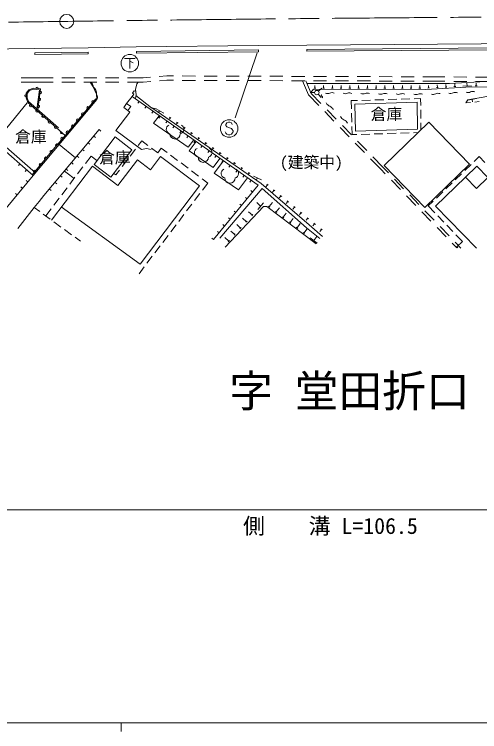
# Model space of a CAD drawing. Units: millimetres, scale not verified. Extents: x 40000 to 680000, y 20000 to 380000.
# Drawn here: x 155772 to 208959, y 204000 to 285973 of the extents above; entities that cross this region are included whole.
import ezdxf
from ezdxf.enums import TextEntityAlignment as Align

# ---------------------------------------------------------------- set-up
doc = ezdxf.new("R2010")
doc.units = ezdxf.units.MM
doc.header["$LTSCALE"] = 1000
doc.linetypes.add('CHAIN', pattern=[18.5, 12, -1.5, 3.5, -1.5])
for name, color, linetype, lineweight in [('M-BGD', 7, 'Continuous', 13), ('M-BGD-EXST', 7, 'Continuous', 13), ('M-BMK', 2, 'CHAIN', 13), ('M-BMK-OTRS', 5, 'Continuous', 13), ('M-BMK-SRVR', 3, 'Continuous', 13), ('M-STR-HTXT', 7, 'Continuous', 13), ('M-STR-STRC', 7, 'Continuous', 13), ('M-STR-STRD', 7, 'Continuous', 13), ('M-TTL-BAND', 7, 'Continuous', 13)]:
    doc.layers.add(name, color=color, linetype=linetype, lineweight=lineweight)
doc.styles.add('ＭＳ ゴシック', font='')
doc.styles.get('ＭＳ ゴシック').set_extended_font_data('MS Gothic')

msp = doc.modelspace()

# ---------------------------------------------------------------- linework, layer by layer
at = {"layer": 'M-BGD'}
for p, q in [((156566, 278729), (158410, 278716)), ((158410, 278716), (160198, 278716)), ((161198, 278716), (162698, 278716)), ((163698, 278715), (165198, 278715)), ((166198, 278715), (167698, 278715)), ((168698, 278714), (170487, 278714)), ((170487, 278714), (171347, 278785)), ((172344, 278867), (173204, 278937)), ((173969, 278935), (173204, 278937)), ((176469, 278926), (174969, 278931)), ((178969, 278917), (177469, 278923)), ((181469, 278909), (179969, 278914)), ((183969, 278900), (182469, 278905)), ((186469, 278892), (184969, 278897)), ((188969, 278883), (187469, 278888)), ((191469, 278874), (189969, 278879)), ((193969, 278866), (192469, 278871)), ((196469, 278857), (194969, 278862)), ((198969, 278848), (197469, 278854)), ((201469, 278840), (199969, 278845)), ((203235, 278834), (202469, 278836)), ((204990, 278823), (203235, 278834)), ((207490, 278807), (205990, 278816)), ((209990, 278791), (208490, 278801)), ((156563, 278229), (158408, 278216)), ((158408, 278216), (160208, 278216)), ((161208, 278216), (162708, 278216)), ((163708, 278215), (165208, 278215)), ((164455, 278215), (164799, 277674)), ((164799, 277674), (164625, 277945)), ((166208, 278215), (167708, 278215)), ((168708, 278214), (170508, 278214)), ((169633, 277403), (169766, 278027)), ((169936, 278214), (169766, 278027)), ((170508, 278214), (171378, 278286)), ((172375, 278367), (173245, 278439)), ((173967, 278435), (173202, 278437)), ((176467, 278426), (174967, 278431)), ((178967, 278417), (177467, 278423)), ((181467, 278409), (179967, 278414)), ((183967, 278400), (182467, 278405)), ((186467, 278392), (184967, 278397)), ((188967, 278383), (187467, 278388)), ((189410, 276756), (188721, 278384)), ((189080, 278383), (189690, 276942)), ((205525, 278058), (189207, 278082)), ((191467, 278374), (189967, 278379)), ((193967, 278366), (192467, 278371)), ((196467, 278357), (194967, 278362)), ((195277, 278073), (195277, 278076)), ((198967, 278348), (197467, 278354)), ((201467, 278340), (199967, 278345)), ((203232, 278334), (202467, 278336)), ((204991, 278323), (203232, 278334)), ((204122, 277611), (204106, 277910)), ((205120, 277664), (205104, 277964)), ((209666, 278293), (205525, 278058)), ((207491, 278307), (205991, 278316)), ((206119, 277718), (206103, 278018)), ((207517, 277794), (207501, 278093)), ((209991, 278291), (208491, 278301)), ((208558, 277793), (208573, 278093)), ((157961, 277525), (158779, 277451)), ((158643, 277343), (158357, 275152)), ((158779, 277451), (158465, 275057)), ((164799, 277674), (165171, 276849)), ((169687, 276807), (169633, 277403)), ((189958, 277405), (189649, 277039)), ((189958, 277405), (189649, 277039)), ((190224, 277543), (190024, 277543)), ((190124, 277543), (190124, 277843)), ((190532, 277194), (190901, 277531)), ((191224, 277543), (191024, 277543)), ((191124, 277543), (191124, 277843)), ((192224, 277542), (192024, 277542)), ((192124, 277542), (192124, 277842)), ((193224, 277542), (193024, 277542)), ((193124, 277542), (193124, 277842)), ((194224, 277542), (194024, 277542)), ((194124, 277542), (194124, 277842)), ((195224, 277541), (195024, 277541)), ((195124, 277541), (195124, 277841)), ((196224, 277541), (196024, 277541)), ((196124, 277541), (196124, 277841)), ((197224, 277541), (197024, 277541)), ((197124, 277541), (197124, 277841)), ((198224, 277540), (198024, 277540)), ((198124, 277540), (198124, 277840)), ((199224, 277540), (199024, 277540)), ((199124, 277540), (199124, 277840)), ((200224, 277540), (200024, 277540)), ((200124, 277540), (200124, 277840)), ((201224, 277539), (201024, 277539)), ((201124, 277539), (201124, 277839)), ((202224, 277539), (202024, 277539)), ((202124, 277539), (202124, 277839)), ((203223, 277562), (203023, 277551)), ((203123, 277557), (203107, 277856)), ((204222, 277616), (204022, 277605)), ((205220, 277670), (205020, 277659)), ((206219, 277724), (206019, 277713)), ((208016, 277821), (207017, 277767)), ((208658, 277788), (208458, 277798)), ((157111, 276420), (157110, 276962)), ((161564, 272146), (165082, 276326)), ((165082, 276326), (165197, 276229)), ((165171, 276849), (165197, 276229)), ((169235, 276581), (168609, 275786)), ((169235, 276581), (169432, 276426)), ((183651, 266448), (169235, 276581)), ((169687, 276807), (169615, 276313)), ((171466, 275298), (169673, 276711)), ((190564, 275569), (189410, 276756)), ((189598, 277059), (190098, 277037)), ((189690, 276942), (190823, 275777)), ((190516, 276841), (190853, 276472)), ((198489, 276236), (199488, 276266)), ((199988, 276281), (200988, 276311)), ((201487, 276326), (202206, 276348)), ((202206, 276348), (202217, 275562)), ((207595, 276173), (208581, 276337)), ((208088, 276255), (208137, 275959)), ((157254, 275862), (153800, 271674)), ((157394, 275995), (157295, 275882)), ((161564, 272146), (157295, 275882)), ((160802, 273012), (157394, 275995)), ((165197, 276229), (157928, 267551)), ((168609, 275786), (168278, 275309)), ((168609, 275786), (169085, 275455)), ((169085, 275455), (168753, 274980)), ((170036, 276018), (169892, 275813)), ((170837, 275455), (170693, 275250)), ((194272, 276110), (194990, 276131)), ((194300, 275169), (194272, 276110)), ((201812, 275936), (194683, 275722)), ((194683, 275722), (194776, 272641)), ((195490, 276146), (196490, 276176)), ((196990, 276191), (197989, 276221)), ((201812, 275936), (201852, 272854)), ((207393, 275842), (207589, 276210)), ((207393, 275842), (207894, 275894)), ((208394, 275946), (208895, 275998)), ((167384, 272711), (168955, 274794)), ((168753, 274980), (168278, 275309)), ((168955, 274794), (168753, 274980)), ((171990, 275180), (171474, 275288)), ((172590, 274527), (171474, 275288)), ((171638, 274892), (171494, 274687)), ((171990, 275180), (172775, 274718)), ((172382, 274949), (172306, 274820)), ((172775, 274718), (172848, 274667)), ((192307, 273777), (191262, 274852)), ((191520, 275060), (192566, 273985)), ((194345, 273670), (194315, 274669)), ((202223, 275062), (202236, 274062)), ((171688, 273551), (172315, 274379)), ((172439, 274329), (172295, 274124)), ((183990, 266653), (172590, 274527)), ((173585, 274151), (173499, 274028)), ((173504, 274209), (173667, 274094)), ((175655, 270805), (171688, 273551)), ((173240, 273766), (173096, 273561)), ((174041, 273203), (173897, 272998)), ((174405, 273578), (174319, 273455)), ((174323, 273635), (174487, 273521)), ((175224, 273005), (175138, 272882)), ((175143, 273062), (175306, 272948)), ((194050, 271985), (193005, 273060)), ((193263, 273268), (194309, 272192)), ((194388, 272229), (194360, 273170)), ((203166, 273665), (198056, 268694)), ((202243, 273563), (202253, 272777)), ((203166, 273665), (207801, 268868)), ((165475, 272801), (159156, 265252)), ((165475, 272801), (165667, 272641)), ((170306, 270542), (167384, 272711)), ((174842, 272640), (174698, 272436)), ((176044, 272432), (175958, 272309)), ((175962, 272489), (176126, 272375)), ((194907, 272245), (194388, 272229)), ((201852, 272854), (194776, 272641)), ((196406, 272290), (195407, 272260)), ((197906, 272335), (196906, 272305)), ((199405, 272380), (198405, 272350)), ((200904, 272425), (199905, 272395)), ((201923, 272456), (201404, 272440)), ((157928, 267551), (153370, 271510)), ((153800, 271674), (158202, 267878)), ((161564, 272146), (160731, 271146)), ((164843, 272046), (165035, 271886)), ((167289, 271994), (164881, 268815)), ((169208, 270505), (167289, 271994)), ((170329, 271521), (169910, 270967)), ((171045, 270983), (170329, 271521)), ((175642, 272077), (175499, 271873)), ((175655, 270805), (176284, 271635)), ((175742, 270387), (176540, 271441)), ((176443, 271514), (176300, 271310)), ((176863, 271859), (176777, 271736)), ((176781, 271916), (176945, 271802)), ((177601, 271343), (177765, 271228)), ((195006, 271475), (196052, 270400)), ((160771, 271204), (157816, 267649)), ((162777, 269578), (160889, 271086)), ((163579, 270536), (163771, 270376)), ((164211, 271291), (164403, 271131)), ((169608, 270569), (169004, 269771)), ((172161, 270146), (171445, 270683)), ((172564, 270683), (172161, 270146)), ((173223, 270189), (172564, 270683)), ((177244, 270951), (177100, 270747)), ((177683, 271286), (177597, 271163)), ((178502, 270713), (178416, 270590)), ((178420, 270770), (178584, 270655)), ((195793, 270192), (194747, 271268)), ((162947, 269781), (163139, 269621)), ((164537, 269775), (163909, 268945)), ((164537, 269775), (165218, 269259)), ((169208, 270505), (166817, 267349)), ((172475, 269718), (171332, 268209)), ((176949, 266361), (172475, 269718)), ((174422, 269289), (173622, 269889)), ((178494, 268480), (175742, 270387)), ((178045, 270388), (177901, 270184)), ((178846, 269825), (178702, 269621)), ((179322, 270140), (179236, 270017)), ((179240, 270197), (179404, 270082)), ((208332, 269152), (208913, 269713)), ((208913, 269713), (209556, 269047)), ((162315, 269026), (162507, 268866)), ((169840, 269340), (167618, 266406)), ((168702, 269373), (168098, 268576)), ((169840, 269340), (171332, 268209)), ((175622, 268389), (174822, 268989)), ((178494, 268480), (179270, 269504)), ((178607, 267815), (179683, 269235)), ((179647, 269262), (179503, 269058)), ((180141, 269567), (180055, 269444)), ((180059, 269624), (180223, 269509)), ((180961, 268993), (180875, 268871)), ((180879, 269051), (181043, 268936)), ((197645, 268289), (196490, 269475)), ((196749, 269683), (197881, 268518)), ((156409, 268871), (156245, 268682)), ((157169, 268211), (157005, 268022)), ((164689, 268625), (160014, 262455)), ((161506, 268060), (161808, 267832)), ((161684, 268272), (161875, 268111)), ((163607, 268547), (163003, 267750)), ((164689, 268625), (167618, 266406)), ((164881, 268815), (166817, 267349)), ((167796, 268177), (167377, 267624)), ((176822, 267488), (176022, 268088)), ((180448, 268700), (180304, 268495)), ((181249, 268137), (181105, 267932)), ((181780, 268420), (181694, 268297)), ((181698, 268478), (181862, 268363)), ((198177, 267737), (197645, 268289)), ((197881, 268518), (198529, 267848)), ((198056, 268694), (202675, 263915)), ((207801, 268868), (202675, 263915)), ((207254, 268110), (207973, 268805)), ((207350, 267369), (208641, 268615)), ((209891, 267320), (208650, 268615)), ((157928, 267551), (151790, 260208)), ((157928, 267551), (157765, 267362)), ((161052, 267517), (161243, 267356)), ((161808, 267832), (162606, 267226)), ((162701, 267351), (162097, 266554)), ((167377, 267624), (167154, 267793)), ((178607, 267815), (181383, 265926)), ((181383, 265926), (182419, 267294)), ((182050, 267574), (181906, 267369)), ((182600, 267847), (182514, 267724)), ((182518, 267905), (182682, 267790)), ((183107, 267492), (184012, 267065)), ((183559, 267279), (183431, 267008)), ((207350, 267369), (203926, 264059)), ((206175, 267067), (206894, 267762)), ((207350, 267369), (208596, 266070)), ((209891, 267320), (208596, 266070)), ((209891, 267320), (208600, 266074)), ((157315, 266817), (157123, 266977)), ((160420, 266762), (160611, 266601)), ((177880, 266694), (177222, 267188)), ((177880, 266694), (177273, 265893)), ((178527, 260224), (183651, 266448)), ((182850, 267011), (182707, 266806)), ((183651, 266448), (183508, 266243)), ((189474, 261908), (183990, 266653)), ((184712, 266504), (184521, 266273)), ((184636, 266567), (184789, 266440)), ((199914, 265940), (198872, 267018)), ((199224, 267129), (200266, 266050)), ((205096, 266025), (205815, 266720)), ((156701, 266082), (156509, 266243)), ((159788, 266007), (159979, 265846)), ((161795, 266156), (161191, 265358)), ((176949, 266361), (170167, 257410)), ((184110, 266067), (179257, 260386)), ((183011, 265670), (182818, 265829)), ((189163, 261588), (184110, 266067)), ((185482, 265865), (185291, 265634)), ((185405, 265929), (185559, 265801)), ((204018, 264983), (204737, 265678)), ((156087, 265348), (155895, 265508)), ((159156, 265252), (158619, 264597)), ((160889, 264960), (160286, 264163)), ((176971, 265494), (176367, 264697)), ((182370, 264892), (182177, 265051)), ((186252, 265227), (186060, 264996)), ((186175, 265290), (186329, 265163)), ((201652, 264142), (200609, 265221)), ((200961, 265331), (202004, 264253)), ((158619, 264597), (158046, 263889)), ((161133, 263990), (170167, 257410)), ((176065, 264299), (175461, 263501)), ((179880, 259360), (184237, 264003)), ((181730, 264114), (181537, 264273)), ((183922, 264052), (183479, 264456)), ((184259, 264422), (183585, 263683)), ((184237, 264003), (184641, 264007)), ((184641, 264007), (190272, 259757)), ((184983, 263944), (184824, 264065)), ((184904, 264005), (185268, 264482)), ((187021, 264588), (186830, 264357)), ((186944, 264652), (187098, 264524)), ((187714, 264014), (187868, 263886)), ((203077, 264074), (203658, 264635)), ((203823, 263302), (203077, 264074)), ((203926, 264059), (208581, 259236)), ((158046, 263889), (156181, 261481)), ((158046, 263889), (158669, 263435)), ((159073, 263140), (159881, 262552)), ((159984, 263764), (159355, 262935)), ((181089, 263336), (180896, 263495)), ((182979, 263018), (182535, 263422)), ((185778, 263337), (185619, 263459)), ((185698, 263398), (186063, 263875)), ((186493, 262791), (186857, 263268)), ((187791, 263950), (187600, 263719)), ((188561, 263311), (188369, 263080)), ((188484, 263375), (188638, 263247)), ((203389, 262344), (202347, 263423)), ((202698, 263533), (203741, 262455)), ((175159, 263103), (174555, 262306)), ((180449, 262558), (180256, 262717)), ((182305, 262279), (181862, 262683)), ((182372, 262353), (182238, 262205)), ((183046, 263092), (182911, 262944)), ((186573, 262730), (186414, 262852)), ((187288, 262184), (187652, 262661)), ((189330, 262673), (189139, 262442)), ((189253, 262737), (189407, 262609)), ((204865, 262223), (204170, 262942)), ((160285, 262257), (161093, 261669)), ((174253, 261907), (173650, 261110)), ((179808, 261780), (179615, 261939)), ((181631, 261540), (181188, 261944)), ((181699, 261614), (181564, 261466)), ((187368, 262124), (187209, 262245)), ((188163, 261517), (188004, 261638)), ((188083, 261578), (188447, 262054)), ((190700, 260354), (189163, 261588)), ((190986, 260600), (189474, 261908)), ((190100, 262034), (189908, 261803)), ((190023, 262098), (190177, 261970)), ((205126, 260546), (204084, 261625)), ((204436, 261736), (205478, 260657)), ((205906, 261143), (205212, 261863)), ((161498, 261374), (162306, 260785)), ((173348, 260712), (172744, 259915)), ((179168, 261002), (178975, 261161)), ((180957, 260801), (180514, 261205)), ((181025, 260875), (180890, 260727)), ((188957, 260910), (188798, 261031)), ((188878, 260971), (189242, 261448)), ((190870, 261396), (190678, 261165)), ((190793, 261460), (190947, 261332)), ((206999, 260011), (206254, 260784)), ((162710, 260491), (163333, 260037)), ((178527, 260224), (178334, 260383)), ((180284, 260062), (179840, 260466)), ((180351, 260136), (180216, 259988)), ((190388, 259818), (189593, 260425)), ((189991, 260121), (190355, 260598)), ((206173, 259938), (206821, 259268)), ((206351, 259386), (206999, 260011)), ((172442, 259516), (171838, 258719)), ((206354, 259276), (205821, 259827)), ((206460, 259274), (206351, 259386)), ((171536, 258320), (170932, 257523)), ((170630, 257125), (170023, 256323))]:
    msp.add_line(p, q, dxfattribs=at)
for points in [[(207589, 276210), (209790, 276576), (211445, 276906), (212617, 277522), (212550, 278002), (210893, 277638), (208016, 277695)], [(158465, 275057), (158779, 277451), (157961, 277525), (157420, 277358), (157110, 276962), (157111, 276420), (157304, 275892)], [(157394, 275995), (157231, 276442), (157230, 276921), (157492, 277255), (157974, 277404), (158643, 277343)], [(169235, 276581), (169449, 276835), (169269, 276968), (169468, 277246), (169628, 277201)], [(208016, 277695), (202792, 277393), (189958, 277405)], [(171402, 270535), (170884, 270635), (170306, 270542)]]:
    msp.add_lwpolyline(points, dxfattribs=at)
msp.add_circle((190347, 277025), 250, dxfattribs=at)
for centre, radius, start, end in [((164096, 277656), 703, 1.5336, 52.73142), ((158371, 277501), 137, 349.5687, 180.0872), ((158741, 277050), 135, 256.1389, 88.9348), ((164096, 276861), 1074, 359.3401, 49.1717), ((207637, 277684), 646, 250.3925, 295.7656), ((208199, 276520), 646, 70.3944, 115.7649), ((157063, 276691), 102, 62.1768, 298.0335), ((158637, 276252), 135, 256.1369, 88.9346), ((164753, 276521), 531, 326.6436, 38.1084), ((190969, 276723), 119, 139.3141, 248.2666), ((190881, 276501), 119, 319.3088, 68.2691), ((191597, 277591), 661, 246.8467, 291.6887), ((192086, 276362), 661, 66.8466, 111.6889), ((193615, 277565), 661, 246.8467, 291.6887), ((194104, 276336), 661, 66.8467, 111.6887), ((195633, 277539), 661, 246.8466, 291.6889), ((196122, 276310), 661, 66.8468, 111.6887), ((197651, 277513), 661, 246.8466, 291.6889), ((198140, 276284), 661, 66.8468, 111.6887), ((199669, 277488), 661, 246.8466, 291.6889), ((200158, 276258), 661, 66.8468, 111.6887), ((201687, 277462), 661, 246.8468, 291.6887), ((202176, 276233), 661, 66.8466, 111.6889), ((203655, 277470), 646, 250.3927, 295.7654), ((204217, 276306), 646, 70.3925, 115.7656), ((205646, 277577), 646, 250.3944, 295.7647), ((206208, 276413), 646, 70.3925, 115.7656), ((157656, 275577), 158, 141.6334, 315.9805), ((158532, 275454), 135, 256.1369, 88.9346), ((164204, 275280), 152, 50.5818, 229.2519), ((164790, 275976), 152, 50.5824, 229.2498), ((192148, 276204), 808, 206.105, 246.6402), ((191507, 274721), 808, 26.1041, 66.6403), ((158367, 274954), 158, 141.634, 315.9785), ((163617, 274583), 152, 50.5818, 229.2519), ((159079, 274331), 158, 141.634, 315.9785), ((159790, 273709), 158, 141.6349, 315.979), ((163031, 273886), 152, 50.5818, 229.2519), ((193768, 274660), 808, 206.1037, 246.6415), ((193127, 273177), 808, 26.105, 66.6402), ((160502, 273086), 158, 141.6349, 315.979), ((162445, 273190), 152, 50.5824, 229.2498), ((173677, 272846), 536, 116.08703, 255.33416), ((174606, 272846), 536, 284.66584, 63.91297), ((161213, 272463), 158, 141.6349, 315.979), ((161859, 272493), 152, 50.5818, 229.2519), ((174141, 272327), 600, 180, 0), ((161262, 271762), 163, 54.8347, 225.527), ((160637, 271013), 163, 54.8353, 225.525), ((176905, 270176), 536, 116.08703, 255.33416), ((177833, 270176), 536, 284.66584, 63.91297), ((160011, 270263), 163, 54.8347, 225.527), ((158761, 268763), 163, 54.8347, 225.527), ((159386, 269513), 163, 54.8353, 225.525), ((177369, 269657), 600, 180, 0), ((158136, 268013), 163, 54.8347, 225.527), ((179950, 267795), 536, 116.08703, 255.33416), ((180878, 267795), 536, 284.66584, 63.91297), ((180414, 267276), 600, 180, 0)]:
    msp.add_arc(centre, radius, start, end, dxfattribs=at)
at = {"layer": 'M-BGD-EXST'}
for p, q in [((168367, 280937), (169567, 280937)), ((168967, 280937), (168967, 279787)), ((168967, 280637), (169367, 280437))]:
    msp.add_line(p, q, dxfattribs=at)
msp.add_circle((168967, 280387), 1000, dxfattribs=at)
at = {"layer": 'M-BMK'}
msp.add_arc((256728, -6714185), 7000000, 88.91637, 91.2851, dxfattribs=at)
at = {"layer": 'M-BMK-OTRS'}
msp.add_lwpolyline([(214113, 282659), (189200, 282461), (183690, 282403), (169710, 282245), (164208, 282164), (158119, 282075), (152119, 281983), (145419, 281880), (140416, 281796), (124623, 281533), (119393, 281424), (112653, 281216), (110869, 281167), (90818, 279977), (77384, 279164), (71941, 278914), (68927, 278866), (62487, 278710)], dxfattribs=at)
at = {"layer": 'M-BMK-SRVR'}
msp.add_circle((161754, 285173), 800, dxfattribs=at)
at = {"layer": 'M-STR-HTXT'}
msp.add_line((138569, 229346), (245230, 229346), dxfattribs=at)
at = {"layer": 'M-STR-STRC'}
for p, q in [((183532, 281558), (181026, 274131)), ((180050, 273558), (179959, 273376)), ((179959, 273376), (179959, 273285)), ((179959, 273285), (180050, 273103)), ((180232, 273649), (180050, 273558)), ((180050, 273103), (180595, 272921)), ((180414, 273649), (180232, 273649)), ((180595, 273558), (180414, 273649)), ((180686, 273376), (180595, 273558)), ((179959, 272376), (179868, 272558)), ((180050, 272285), (179959, 272376)), ((180232, 272194), (180050, 272285)), ((180414, 272194), (180232, 272194)), ((180595, 272285), (180414, 272194)), ((180595, 272921), (180686, 272830)), ((180686, 272376), (180595, 272285)), ((180686, 272830), (180777, 272649)), ((180777, 272558), (180686, 272376)), ((180777, 272649), (180777, 272558))]:
    msp.add_line(p, q, dxfattribs=at)
msp.add_circle((180323, 272921), 1000, dxfattribs=at)
at = {"layer": 'M-STR-STRD'}
for p, q in [((189205, 281962), (214117, 282159)), ((158127, 281575), (164215, 281664)), ((158127, 281575), (158130, 281375)), ((158130, 281375), (164218, 281464)), ((164215, 281664), (164218, 281464)), ((169716, 281745), (183696, 281903)), ((169716, 281745), (169719, 281545)), ((169719, 281545), (183698, 281703)), ((183696, 281903), (183698, 281703)), ((189205, 281962), (189207, 281762)), ((189207, 281762), (214119, 281959))]:
    msp.add_line(p, q, dxfattribs=at)
at = {"layer": 'M-TTL-BAND'}
for p, q in [((40000, 205000), (579000, 205000)), ((168000, 205000), (168000, 204000))]:
    msp.add_line(p, q, dxfattribs=at)

# ---------------------------------------------------------------- texts
at = {"layer": 'M-BGD', "style": 'ＭＳ ゴシック'}
for s, p in [('倉庫', (196507, 273519)), ('倉庫', (155862, 270935)), ('倉庫', (165460, 268548)), ('(建築中)', (186123, 268014))]:
    msp.add_text(s, height=1320, dxfattribs=at).set_placement(p, align=Align.BOTTOM_LEFT)
at = {"layer": 'M-BGD-EXST', "style": 'ＭＳ ゴシック'}
msp.add_text('字 堂田折口', height=3666, dxfattribs=at).set_placement((194076, 240000), align=Align.BOTTOM_CENTER)
at = {"layer": 'M-STR-HTXT', "style": 'ＭＳ ゴシック'}
msp.add_text('側\u3000\u3000溝 L=106.5', height=1833, dxfattribs=at).set_placement((191900, 226046), align=Align.BOTTOM_CENTER)

doc.saveas('drawing.dxf')
